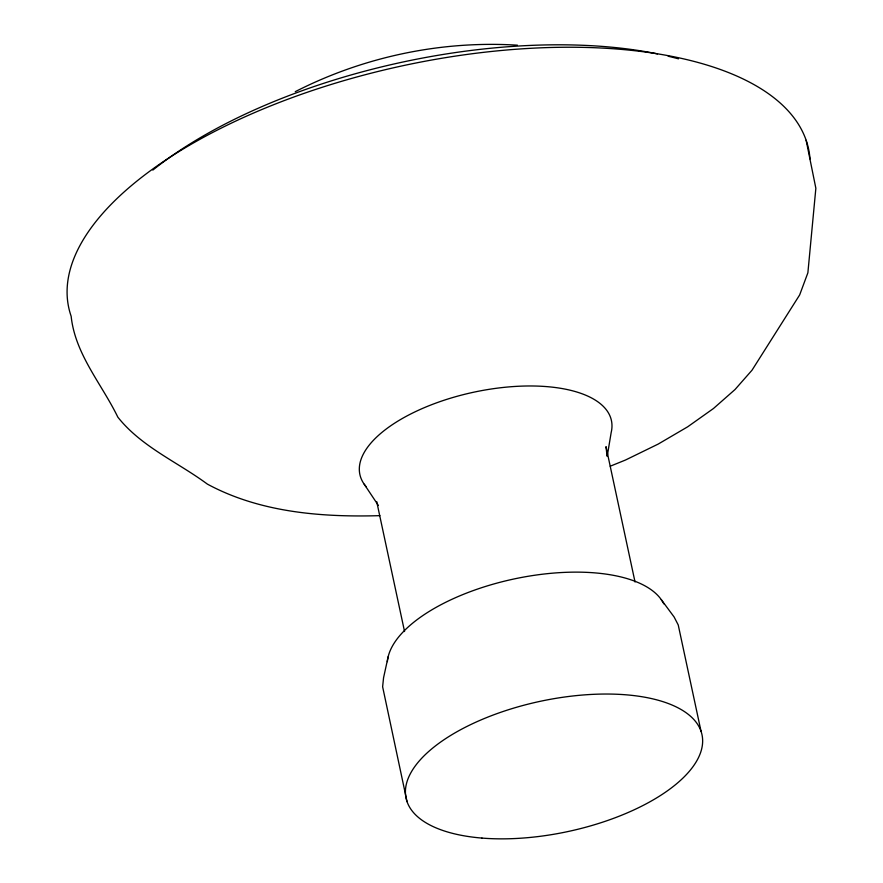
<?xml version="1.0" encoding="UTF-8"?>
<svg xmlns="http://www.w3.org/2000/svg" width="883" height="883" viewBox="0 0 883 883"><rect width="100%" height="100%" fill="white"/><g stroke="black" fill="none" stroke-linecap="round" stroke-linejoin="round"><path stroke-width="1.32" d="M607.018 455.672L606.014 446.655L635.032 581.985M607.195 456.39L611.168 432.549A128.631 56.589 -12.1 0 0 471.699 392.648A128.631 56.589 -12.1 0 0 366.346 486.919M388.156 656.764L383.564 677.758L382.626 686.775L407.03 801.643M295.264 91.666C363.377 56.865 441.07 40.397 517.449 45.188M610.241 466.213L625.429 460.054L658.188 444.083L687.691 426.798L713.453 408.52L735.02 389.535L752.029 370.187L799.656 294.933L807.879 272.803L815.859 188.267L806.146 140.287M379.878 515.65C321.28 517.339 259.834 512.438 207.362 484.105C177.483 462.008 141.346 446.82 117.836 417.14C101.688 383.873 75.132 354.238 71.148 316.257A378.332 166.446 -12.1 0 1 404.933 65.276A378.332 166.446 -12.1 0 1 810.009 158.94M661.268 599.634L674.115 616.985L678.232 624.943L701.025 731.245M364.204 484.204L378.41 505.517M376.699 501.555L404.557 631.533M387.361 661.654A142.251 62.583 -12.1 0 1 515.418 578.674A142.251 62.583 -12.1 0 1 663.773 603.84M152.836 170.088A355.628 156.457 -12.1 0 1 657.482 53.885M668.177 56.236A355.628 156.457 -12.1 0 1 678.486 58.83M481.941 838.077A151.335 66.578 -12.1 0 0 702.625 739.811A151.335 66.578 -12.1 0 0 477.504 721.444A151.335 66.578 -12.1 0 0 481.941 838.077"/></g></svg>
